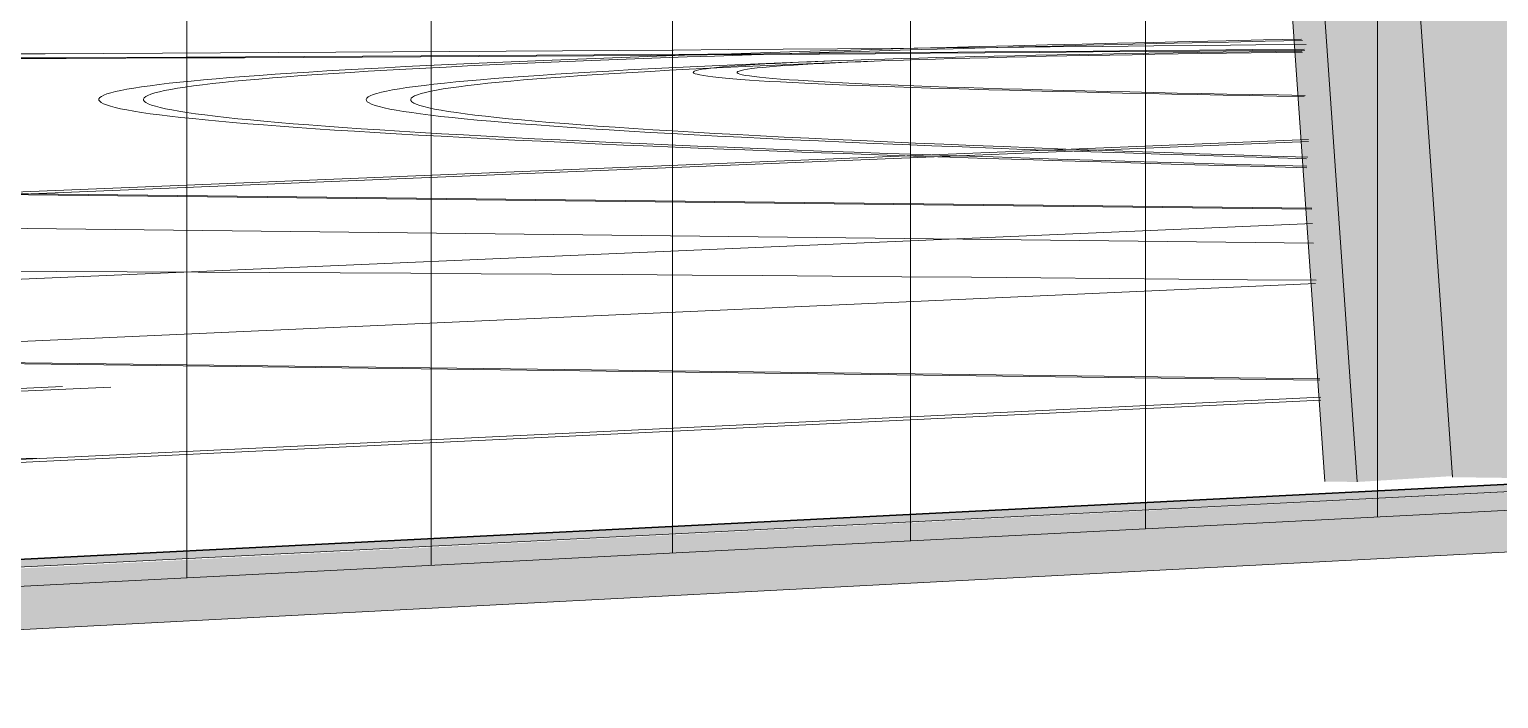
# Model space of a CAD drawing. Header units: inches. Extents: x 31213 to 31218, y -65 to 66.
# Drawn here: x 31217.62205 to 31217.64508, y 65.96804 to 65.97853 of the extents above; entities that cross this region are included whole.
import ezdxf

# ---------------------------------------------------------------- set-up
doc = ezdxf.new("R2010")
doc.units = ezdxf.units.IN
doc.header["$MEASUREMENT"] = 0
doc.linetypes.add('Dash 1_16_', pattern=[0.125, 0.0625, -0.0625])
for name, color, linetype, lineweight in [('A-FLOR-CLRS', 90, 'Dash 1_16_', 9), ('A-FLOR-OTLN', 90, 'Continuous', 9), ('A-GLAZ-CURT', 52, 'Continuous', 9), ('A-GLAZ-CWMG', 51, 'Continuous', 9), ('A-WALL-PATT', 111, 'Continuous', 13), ('S-COLS', 52, 'Continuous', 9)]:
    doc.layers.add(name, color=color, linetype=linetype, lineweight=lineweight)

# ---------------------------------------------------------------- blocks, each defined once
blk = doc.blocks.new('FP_101-Looking South West')
at = {"layer": 'A-WALL-PATT', "lineweight": 9}
for p, q in [((-31660.215823, 65.969937), (-31660.215823, 66.150188)), ((-31660.211992, 65.970133), (-31660.211992, 66.149209)), ((-31660.208211, 65.970326), (-31660.208211, 66.148249)), ((-31660.204479, 65.970517), (-31660.204479, 66.147288)), ((-31660.200794, 65.970706), (-31660.200794, 66.146347)), ((-31660.197156, 65.970892), (-31660.197156, 66.145417))]:
    blk.add_line(p, q, dxfattribs=at)

msp = doc.modelspace()

# ---------------------------------------------------------------- hatches: boundary and pattern name
at = {"layer": 'A-GLAZ-CWMG', "lineweight": 5}
for points in [[(31217.601119, 65.969051), (31217.654951, 65.971778), (31217.654951, 65.971888), (31217.601119, 65.969172)], [(31217.601119, 65.968125), (31217.601259, 65.968133), (31217.601286, 65.968751), (31217.654832, 65.971491), (31217.654832, 65.971771), (31217.601119, 65.96902)], [(31217.601285, 65.968043), (31217.655675, 65.970889), (31217.655675, 65.971531), (31217.601285, 65.968748)]]:
    msp.add_hatch(color=256, dxfattribs=at).paths.add_polyline_path(points, flags=0)
at = {"layer": 'S-COLS', "lineweight": 5}
h = msp.add_hatch(color=256, dxfattribs=at)
h.paths.add_polyline_path([(31217.646791, 65.971482), (31217.650002, 65.971645), (31217.64997, 65.990955), (31217.643006, 65.990842), (31217.644358, 65.971514)], flags=0)
h.paths.add_polyline_path([(31217.642822, 65.993465), (31217.650002, 65.993548), (31217.64997, 66.012263), (31217.641494, 66.012449), (31217.642751, 65.99448)], flags=0)
h.paths.add_polyline_path([(31217.650002, 66.01499), (31217.64997, 66.033571), (31217.639974, 66.034172), (31217.6413, 66.015224), (31217.64997, 66.014991)], flags=0)
h.paths.add_polyline_path([(31217.650002, 66.036432), (31217.64997, 66.054879), (31217.638446, 66.056012), (31217.639769, 66.0371), (31217.64997, 66.036434)], flags=0)
h.paths.add_polyline_path([(31217.650002, 66.057874), (31217.64997, 66.076187), (31217.63691, 66.07797), (31217.63823, 66.059095), (31217.64997, 66.057878)], flags=0)
h.paths.add_polyline_path([(31217.650002, 66.079316), (31217.64997, 66.097495), (31217.635365, 66.100046), (31217.636683, 66.081209), (31217.64997, 66.079321)], flags=0)
h.paths.add_polyline_path([(31217.650002, 66.100758), (31217.650002, 66.118797), (31217.636042, 66.121768), (31217.634743, 66.120375), (31217.635042, 66.120312), (31217.63434, 66.119644), (31217.633998, 66.119577), (31217.635127, 66.103443), (31217.64997, 66.100764)], flags=0)
h.paths.add_polyline_path([(31217.650002, 66.1222), (31217.650002, 66.136732), (31217.638745, 66.124665), (31217.645598, 66.123164)], flags=0)
h = msp.add_hatch(color=256, dxfattribs=at)
h.paths.add_polyline_path([(31217.642862, 65.971439), (31217.641508, 65.990818), (31217.641002, 65.99081), (31217.642355, 65.971446)], flags=0)
h.paths.add_polyline_path([(31217.640818, 65.993442), (31217.641324, 65.993448), (31217.639993, 66.012482), (31217.639486, 66.012493), (31217.640745, 65.99448)], flags=0)
h.paths.add_polyline_path([(31217.639798, 66.015264), (31217.63847, 66.034262), (31217.637962, 66.034292), (31217.639291, 66.015278)], flags=0)
h.paths.add_polyline_path([(31217.638265, 66.037198), (31217.636939, 66.056159), (31217.63643, 66.056209), (31217.637757, 66.037231)], flags=0)
h.paths.add_polyline_path([(31217.636723, 66.05925), (31217.6354, 66.078174), (31217.63489, 66.078244), (31217.636214, 66.059303)], flags=0)
h.paths.add_polyline_path([(31217.635172, 66.081422), (31217.633852, 66.100309), (31217.633341, 66.100398), (31217.634662, 66.081495)], flags=0)
h.paths.add_polyline_path([(31217.633614, 66.103715), (31217.632483, 66.11989), (31217.632013, 66.119387), (31217.633103, 66.103807)], flags=0)
h = msp.add_hatch(color=256, dxfattribs=at)
h.paths.add_polyline_path([(31217.642862, 65.971439), (31217.644357, 65.971531), (31217.643006, 65.990842), (31217.641508, 65.990818), (31217.642856, 65.97153)], flags=0)
h.paths.add_polyline_path([(31217.641324, 65.993448), (31217.642822, 65.993465), (31217.641494, 66.012449), (31217.639993, 66.012482), (31217.641251, 65.99448)], flags=0)
h.paths.add_polyline_path([(31217.6413, 66.015224), (31217.639974, 66.034172), (31217.63847, 66.034262), (31217.639798, 66.015264), (31217.641225, 66.015226)], flags=0)
h.paths.add_polyline_path([(31217.639769, 66.0371), (31217.638446, 66.056012), (31217.636939, 66.056159), (31217.638265, 66.037198)], flags=0)
h.paths.add_polyline_path([(31217.63823, 66.059095), (31217.63691, 66.07797), (31217.6354, 66.078174), (31217.636723, 66.05925), (31217.636851, 66.059237)], flags=0)
h.paths.add_polyline_path([(31217.636683, 66.081209), (31217.635365, 66.100046), (31217.633852, 66.100309), (31217.635172, 66.081422)], flags=0)
h.paths.add_polyline_path([(31217.635127, 66.103443), (31217.633998, 66.119577), (31217.632483, 66.11989), (31217.633614, 66.103715), (31217.633997, 66.103646)], flags=0)

# ---------------------------------------------------------------- linework, layer by layer
at = {"layer": 'A-FLOR-CLRS', "linetype": 'Continuous'}
for p, q in [((31217.601202, 65.973727), (31217.642162, 65.975488)), ((31217.601186, 65.972717), (31217.642207, 65.974549))]:
    msp.add_line(p, q, dxfattribs=at)
at = {"layer": 'A-FLOR-OTLN'}
for p, q in [((31217.601224, 65.975108), (31217.642101, 65.976774)), ((31217.601225, 65.975144), (31217.642099, 65.976807)), ((31217.642151, 65.97573), (31217.601242, 65.97619)), ((31217.642151, 65.975713), (31217.601242, 65.976173)), ((31217.642177, 65.97518), (31217.601233, 65.97565)), ((31217.601199, 65.973549), (31217.642279, 65.973036)), ((31217.6012, 65.973568), (31217.642278, 65.973056)), ((31217.642292, 65.972767), (31217.601155, 65.970801)), ((31217.60964, 65.972343), (31217.622569, 65.972936)), ((31217.610412, 65.972333), (31217.623329, 65.972927)), ((31217.642294, 65.97272), (31217.601154, 65.970751)), ((31217.601176, 65.972082), (31217.622166, 65.971805))]:
    msp.add_line(p, q, dxfattribs=at)
for points in [[(31217.621375, 65.978149, 0), (31217.622299, 65.978152, 0), (31217.623219, 65.978157, 0), (31217.624134, 65.978161, 0), (31217.625045, 65.978166, 0), (31217.625951, 65.97817, 0), (31217.626852, 65.978175, 0), (31217.627748, 65.978181, 0), (31217.628639, 65.978186, 0), (31217.629525, 65.978192, 0), (31217.630405, 65.978197, 0), (31217.631279, 65.978203, 0), (31217.632147, 65.97821, 0), (31217.63301, 65.978216, 0), (31217.633866, 65.978223, 0), (31217.634716, 65.978229, 0), (31217.63556, 65.978236, 0), (31217.636397, 65.978244, 0), (31217.637228, 65.978251, 0), (31217.638051, 65.978258, 0), (31217.638868, 65.978266, 0), (31217.639677, 65.978274, 0), (31217.64048, 65.978282, 0), (31217.641275, 65.978291, 0), (31217.642062, 65.978299, 0)], [(31217.63092, 65.978078, 0), (31217.631328, 65.978093, 0), (31217.631745, 65.978108, 0), (31217.632171, 65.978123, 0), (31217.632607, 65.978138, 0), (31217.633053, 65.978152, 0), (31217.633508, 65.978167, 0), (31217.633972, 65.978181, 0), (31217.634445, 65.978195, 0), (31217.634927, 65.978209, 0), (31217.635418, 65.978223, 0), (31217.635918, 65.978237, 0), (31217.636427, 65.978251, 0), (31217.636945, 65.978264, 0), (31217.637472, 65.978278, 0), (31217.638007, 65.978291, 0), (31217.638551, 65.978304, 0), (31217.639103, 65.978317, 0), (31217.639664, 65.978329, 0), (31217.640233, 65.978342, 0), (31217.64081, 65.978355, 0), (31217.641395, 65.978367, 0), (31217.641989, 65.978379, 0)], [(31217.631539, 65.978072, 0), (31217.631945, 65.978087, 0), (31217.632361, 65.978102, 0), (31217.632787, 65.978116, 0), (31217.633223, 65.978131, 0), (31217.633667, 65.978146, 0), (31217.634121, 65.97816, 0), (31217.634585, 65.978175, 0), (31217.635058, 65.978189, 0), (31217.635539, 65.978203, 0), (31217.63603, 65.978217, 0), (31217.63653, 65.97823, 0), (31217.637039, 65.978244, 0), (31217.637557, 65.978258, 0), (31217.638083, 65.978271, 0), (31217.638618, 65.978284, 0), (31217.639162, 65.978297, 0), (31217.639714, 65.97831, 0), (31217.640275, 65.978323, 0), (31217.640844, 65.978335, 0), (31217.641421, 65.978348, 0), (31217.642007, 65.97836, 0)], [(31217.621684, 65.978073, 0), (31217.622625, 65.978076, 0), (31217.623562, 65.97808, 0), (31217.624494, 65.978085, 0), (31217.625422, 65.978089, 0), (31217.626346, 65.978094, 0), (31217.627265, 65.978099, 0), (31217.62818, 65.978104, 0), (31217.629089, 65.978109, 0), (31217.629994, 65.978114, 0), (31217.630893, 65.97812, 0), (31217.631786, 65.978126, 0), (31217.632675, 65.978132, 0), (31217.633557, 65.978138, 0), (31217.634434, 65.978144, 0), (31217.635305, 65.978151, 0), (31217.63617, 65.978158, 0), (31217.637028, 65.978165, 0), (31217.637881, 65.978172, 0), (31217.638726, 65.978179, 0), (31217.639566, 65.978187, 0), (31217.640398, 65.978194, 0), (31217.641224, 65.978202, 0), (31217.642042, 65.97821, 0)], [(31217.621697, 65.978086, 0), (31217.622638, 65.978089, 0), (31217.623575, 65.978093, 0), (31217.624507, 65.978098, 0), (31217.625436, 65.978102, 0), (31217.626359, 65.978107, 0), (31217.627278, 65.978112, 0), (31217.628192, 65.978117, 0), (31217.629101, 65.978122, 0), (31217.630004, 65.978128, 0), (31217.630903, 65.978133, 0), (31217.631796, 65.978139, 0), (31217.632683, 65.978145, 0), (31217.633564, 65.978152, 0), (31217.63444, 65.978158, 0), (31217.63531, 65.978165, 0), (31217.636173, 65.978172, 0), (31217.63703, 65.978179, 0), (31217.637881, 65.978186, 0), (31217.638725, 65.978193, 0), (31217.639562, 65.978201, 0), (31217.640393, 65.978209, 0), (31217.641216, 65.978217, 0), (31217.642033, 65.978225, 0)], [(31217.63092, 65.978078, 0), (31217.630512, 65.978062, 0), (31217.630113, 65.978046, 0), (31217.629726, 65.97803, 0), (31217.629348, 65.978014, 0), (31217.628981, 65.977998, 0), (31217.628624, 65.977982, 0), (31217.628278, 65.977965, 0), (31217.627943, 65.977949, 0), (31217.627619, 65.977932, 0), (31217.627305, 65.977915, 0), (31217.627002, 65.977899, 0), (31217.626711, 65.977882, 0), (31217.62643, 65.977864, 0), (31217.62616, 65.977847, 0), (31217.625902, 65.97783, 0), (31217.625654, 65.977812, 0), (31217.625418, 65.977795, 0), (31217.625193, 65.977777, 0), (31217.62498, 65.97776, 0), (31217.624778, 65.977742, 0), (31217.624588, 65.977724, 0), (31217.624409, 65.977706, 0), (31217.624241, 65.977688, 0), (31217.624085, 65.977669, 0), (31217.623941, 65.977651, 0), (31217.623809, 65.977633, 0), (31217.623688, 65.977614, 0), (31217.62358, 65.977596, 0), (31217.623483, 65.977577, 0), (31217.623398, 65.977558, 0), (31217.623325, 65.97754, 0), (31217.623264, 65.977521, 0), (31217.623215, 65.977502, 0), (31217.623178, 65.977483, 0), (31217.623153, 65.977464, 0), (31217.62314, 65.977445, 0), (31217.62314, 65.977426, 0), (31217.623152, 65.977407, 0), (31217.623175, 65.977387, 0), (31217.623212, 65.977368, 0), (31217.62326, 65.977349, 0), (31217.623321, 65.977329, 0), (31217.623394, 65.97731, 0), (31217.623479, 65.97729, 0), (31217.623577, 65.977271, 0), (31217.623687, 65.977251, 0), (31217.62381, 65.977232, 0), (31217.623945, 65.977212, 0), (31217.624092, 65.977193, 0), (31217.624252, 65.977173, 0), (31217.624425, 65.977153, 0), (31217.62461, 65.977134, 0), (31217.624807, 65.977114, 0), (31217.625017, 65.977094, 0), (31217.625239, 65.977074, 0), (31217.625474, 65.977055, 0), (31217.625721, 65.977035, 0), (31217.625981, 65.977015, 0), (31217.626253, 65.976995, 0), (31217.626537, 65.976976, 0), (31217.626834, 65.976956, 0), (31217.627144, 65.976936, 0), (31217.627466, 65.976916, 0), (31217.6278, 65.976897, 0), (31217.628147, 65.976877, 0), (31217.628506, 65.976857, 0), (31217.628877, 65.976838, 0), (31217.629261, 65.976818, 0), (31217.629657, 65.976799, 0), (31217.630066, 65.976779, 0), (31217.630486, 65.97676, 0), (31217.630919, 65.97674, 0), (31217.631364, 65.976721, 0), (31217.631821, 65.976701, 0), (31217.63229, 65.976682, 0), (31217.632772, 65.976663, 0), (31217.633265, 65.976643, 0), (31217.63377, 65.976624, 0), (31217.634287, 65.976605, 0), (31217.634817, 65.976586, 0), (31217.635357, 65.976567, 0), (31217.63591, 65.976548, 0), (31217.636475, 65.976529, 0), (31217.637051, 65.976511, 0), (31217.637638, 65.976492, 0), (31217.638237, 65.976473, 0), (31217.638848, 65.976455, 0), (31217.63947, 65.976437, 0), (31217.640104, 65.976418, 0), (31217.640748, 65.9764, 0), (31217.641404, 65.976382, 0), (31217.642071, 65.976364, 0)], [(31217.631539, 65.978072, 0), (31217.631133, 65.978056, 0), (31217.630738, 65.97804, 0), (31217.630353, 65.978024, 0), (31217.629978, 65.978008, 0), (31217.629614, 65.977992, 0), (31217.62926, 65.977976, 0), (31217.628917, 65.97796, 0), (31217.628584, 65.977943, 0), (31217.628263, 65.977927, 0), (31217.627952, 65.97791, 0), (31217.627651, 65.977893, 0), (31217.627362, 65.977876, 0), (31217.627084, 65.977859, 0), (31217.626817, 65.977842, 0), (31217.626561, 65.977825, 0), (31217.626316, 65.977808, 0), (31217.626082, 65.97779, 0), (31217.625859, 65.977773, 0), (31217.625648, 65.977755, 0), (31217.625448, 65.977737, 0), (31217.62526, 65.97772, 0), (31217.625083, 65.977702, 0), (31217.624918, 65.977684, 0), (31217.624764, 65.977666, 0), (31217.624622, 65.977647, 0), (31217.624491, 65.977629, 0), (31217.624372, 65.977611, 0), (31217.624265, 65.977592, 0), (31217.62417, 65.977574, 0), (31217.624087, 65.977555, 0), (31217.624015, 65.977537, 0), (31217.623956, 65.977518, 0), (31217.623908, 65.977499, 0), (31217.623873, 65.97748, 0), (31217.623849, 65.977461, 0), (31217.623838, 65.977442, 0), (31217.623839, 65.977423, 0), (31217.623852, 65.977404, 0), (31217.623877, 65.977385, 0), (31217.623914, 65.977366, 0), (31217.623963, 65.977347, 0), (31217.624025, 65.977328, 0), (31217.624099, 65.977308, 0), (31217.624185, 65.977289, 0), (31217.624284, 65.97727, 0), (31217.624395, 65.97725, 0), (31217.624518, 65.977231, 0), (31217.624654, 65.977211, 0), (31217.624802, 65.977192, 0), (31217.624962, 65.977172, 0), (31217.625135, 65.977153, 0), (31217.62532, 65.977133, 0), (31217.625517, 65.977113, 0), (31217.625727, 65.977094, 0), (31217.62595, 65.977074, 0), (31217.626184, 65.977055, 0), (31217.626432, 65.977035, 0), (31217.626691, 65.977015, 0), (31217.626963, 65.976996, 0), (31217.627248, 65.976976, 0), (31217.627544, 65.976957, 0), (31217.627854, 65.976937, 0), (31217.628175, 65.976917, 0), (31217.628509, 65.976898, 0), (31217.628855, 65.976878, 0), (31217.629213, 65.976859, 0), (31217.629584, 65.976839, 0), (31217.629967, 65.97682, 0), (31217.630362, 65.9768, 0), (31217.63077, 65.976781, 0), (31217.631189, 65.976762, 0), (31217.631621, 65.976742, 0), (31217.632065, 65.976723, 0), (31217.632521, 65.976704, 0), (31217.632989, 65.976685, 0), (31217.633468, 65.976666, 0), (31217.63396, 65.976646, 0), (31217.634464, 65.976627, 0), (31217.63498, 65.976608, 0), (31217.635507, 65.97659, 0), (31217.636046, 65.976571, 0), (31217.636597, 65.976552, 0), (31217.637159, 65.976533, 0), (31217.637733, 65.976515, 0), (31217.638319, 65.976496, 0), (31217.638916, 65.976478, 0), (31217.639524, 65.976459, 0), (31217.640144, 65.976441, 0), (31217.640775, 65.976423, 0), (31217.641417, 65.976405, 0), (31217.642071, 65.976387, 0)], [(31217.642034, 65.977481, 0), (31217.641602, 65.977489, 0), (31217.641178, 65.977496, 0), (31217.640762, 65.977504, 0), (31217.640354, 65.977512, 0), (31217.639955, 65.977519, 0), (31217.639564, 65.977527, 0), (31217.639182, 65.977536, 0), (31217.63881, 65.977544, 0), (31217.638446, 65.977552, 0), (31217.638092, 65.977561, 0), (31217.637747, 65.977569, 0), (31217.637413, 65.977578, 0), (31217.637088, 65.977587, 0), (31217.636773, 65.977596, 0), (31217.636468, 65.977605, 0), (31217.636174, 65.977614, 0), (31217.63589, 65.977623, 0), (31217.635617, 65.977633, 0), (31217.635354, 65.977642, 0), (31217.635102, 65.977652, 0), (31217.634862, 65.977661, 0), (31217.634632, 65.977671, 0), (31217.634413, 65.97768, 0), (31217.634206, 65.97769, 0), (31217.634009, 65.9777, 0), (31217.633825, 65.97771, 0), (31217.633651, 65.977719, 0), (31217.63349, 65.977729, 0), (31217.633339, 65.977739, 0), (31217.633201, 65.977749, 0), (31217.633074, 65.977759, 0), (31217.632959, 65.977769, 0), (31217.632856, 65.977779, 0), (31217.632764, 65.977789, 0), (31217.632685, 65.977799, 0), (31217.632617, 65.977809, 0), (31217.632561, 65.977819, 0), (31217.632517, 65.977829, 0), (31217.632485, 65.977839, 0), (31217.632465, 65.977849, 0), (31217.632457, 65.977859, 0), (31217.632461, 65.977869, 0), (31217.632476, 65.977878, 0), (31217.632504, 65.977888, 0), (31217.632543, 65.977898, 0), (31217.632594, 65.977908, 0), (31217.632657, 65.977917, 0), (31217.632731, 65.977927, 0), (31217.632818, 65.977936, 0), (31217.632915, 65.977946, 0), (31217.633025, 65.977955, 0), (31217.633145, 65.977964, 0), (31217.633278, 65.977974, 0), (31217.633421, 65.977983, 0), (31217.633576, 65.977992, 0), (31217.633742, 65.978001, 0), (31217.633919, 65.978009, 0), (31217.634106, 65.978018, 0), (31217.634305, 65.978027, 0), (31217.634515, 65.978035, 0), (31217.634735, 65.978044, 0), (31217.634966, 65.978052, 0), (31217.635207, 65.97806, 0), (31217.635458, 65.978068, 0), (31217.63572, 65.978076, 0), (31217.635991, 65.978084, 0), (31217.636273, 65.978091, 0), (31217.636564, 65.978099, 0), (31217.636865, 65.978106, 0), (31217.637175, 65.978114, 0), (31217.637495, 65.978121, 0), (31217.637824, 65.978128, 0), (31217.638161, 65.978134, 0), (31217.638508, 65.978141, 0), (31217.638863, 65.978147, 0), (31217.639227, 65.978154, 0), (31217.639599, 65.97816, 0), (31217.639979, 65.978166, 0), (31217.640367, 65.978171, 0), (31217.640763, 65.978177, 0), (31217.641167, 65.978182, 0), (31217.641577, 65.978188, 0), (31217.641996, 65.978193, 0)], [(31217.642046, 65.977498, 0), (31217.641629, 65.977505, 0), (31217.641219, 65.977513, 0), (31217.640818, 65.97752, 0), (31217.640425, 65.977528, 0), (31217.640041, 65.977536, 0), (31217.639665, 65.977544, 0), (31217.639299, 65.977552, 0), (31217.638942, 65.97756, 0), (31217.638594, 65.977569, 0), (31217.638256, 65.977577, 0), (31217.637927, 65.977586, 0), (31217.637609, 65.977594, 0), (31217.6373, 65.977603, 0), (31217.637001, 65.977612, 0), (31217.636713, 65.977621, 0), (31217.636436, 65.97763, 0), (31217.636168, 65.97764, 0), (31217.635912, 65.977649, 0), (31217.635666, 65.977658, 0), (31217.635431, 65.977667, 0), (31217.635208, 65.977677, 0), (31217.634995, 65.977686, 0), (31217.634793, 65.977696, 0), (31217.634603, 65.977706, 0), (31217.634424, 65.977715, 0), (31217.634257, 65.977725, 0), (31217.634101, 65.977735, 0), (31217.633957, 65.977744, 0), (31217.633824, 65.977754, 0), (31217.633703, 65.977764, 0), (31217.633594, 65.977774, 0), (31217.633496, 65.977784, 0), (31217.633411, 65.977794, 0), (31217.633337, 65.977803, 0), (31217.633275, 65.977813, 0), (31217.633225, 65.977823, 0), (31217.633187, 65.977833, 0), (31217.63316, 65.977843, 0), (31217.633146, 65.977852, 0), (31217.633143, 65.977862, 0), (31217.633152, 65.977872, 0), (31217.633173, 65.977881, 0), (31217.633206, 65.977891, 0), (31217.633251, 65.977901, 0), (31217.633307, 65.97791, 0), (31217.633375, 65.977919, 0), (31217.633455, 65.977929, 0), (31217.633546, 65.977938, 0), (31217.633649, 65.977947, 0), (31217.633763, 65.977957, 0), (31217.633889, 65.977966, 0), (31217.634025, 65.977975, 0), (31217.634174, 65.977984, 0), (31217.634333, 65.977992, 0), (31217.634504, 65.978001, 0), (31217.634685, 65.97801, 0), (31217.634877, 65.978018, 0), (31217.63508, 65.978027, 0), (31217.635294, 65.978035, 0), (31217.635518, 65.978043, 0), (31217.635753, 65.978051, 0), (31217.635998, 65.978059, 0), (31217.636253, 65.978067, 0), (31217.636518, 65.978075, 0), (31217.636793, 65.978082, 0), (31217.637078, 65.97809, 0), (31217.637373, 65.978097, 0), (31217.637677, 65.978104, 0), (31217.63799, 65.978111, 0), (31217.638312, 65.978118, 0), (31217.638644, 65.978125, 0), (31217.638984, 65.978131, 0), (31217.639333, 65.978137, 0), (31217.63969, 65.978144, 0), (31217.640056, 65.97815, 0), (31217.64043, 65.978156, 0), (31217.640812, 65.978161, 0), (31217.641201, 65.978167, 0), (31217.641598, 65.978172, 0), (31217.642003, 65.978177, 0)], [(31217.634635, 65.97804, 0), (31217.634237, 65.978025, 0), (31217.633849, 65.978009, 0), (31217.633472, 65.977993, 0), (31217.633106, 65.977978, 0), (31217.63275, 65.977962, 0), (31217.632405, 65.977946, 0), (31217.632071, 65.977929, 0), (31217.631747, 65.977913, 0), (31217.631435, 65.977897, 0), (31217.631133, 65.97788, 0), (31217.630842, 65.977864, 0), (31217.630563, 65.977847, 0), (31217.630295, 65.97783, 0), (31217.630038, 65.977813, 0), (31217.629792, 65.977796, 0), (31217.629557, 65.977779, 0), (31217.629334, 65.977762, 0), (31217.629123, 65.977744, 0), (31217.628923, 65.977727, 0), (31217.628734, 65.977709, 0), (31217.628557, 65.977692, 0), (31217.628392, 65.977674, 0), (31217.628239, 65.977656, 0), (31217.628097, 65.977638, 0), (31217.627967, 65.97762, 0), (31217.627849, 65.977602, 0), (31217.627743, 65.977584, 0), (31217.627649, 65.977566, 0), (31217.627567, 65.977548, 0), (31217.627497, 65.977529, 0), (31217.627439, 65.977511, 0), (31217.627393, 65.977492, 0), (31217.62736, 65.977474, 0), (31217.627338, 65.977455, 0), (31217.627329, 65.977436, 0), (31217.627332, 65.977418, 0), (31217.627347, 65.977399, 0), (31217.627375, 65.97738, 0), (31217.627415, 65.977361, 0), (31217.627468, 65.977342, 0), (31217.627532, 65.977323, 0), (31217.62761, 65.977304, 0), (31217.627699, 65.977285, 0), (31217.627801, 65.977266, 0), (31217.627916, 65.977247, 0), (31217.628043, 65.977228, 0), (31217.628183, 65.977208, 0), (31217.628335, 65.977189, 0), (31217.628499, 65.97717, 0), (31217.628677, 65.977151, 0), (31217.628866, 65.977131, 0), (31217.629069, 65.977112, 0), (31217.629283, 65.977093, 0), (31217.629511, 65.977074, 0), (31217.62975, 65.977054, 0), (31217.630003, 65.977035, 0), (31217.630268, 65.977016, 0), (31217.630545, 65.976996, 0), (31217.630835, 65.976977, 0), (31217.631137, 65.976958, 0), (31217.631452, 65.976938, 0), (31217.63178, 65.976919, 0), (31217.632119, 65.9769, 0), (31217.632472, 65.976881, 0), (31217.632836, 65.976862, 0), (31217.633213, 65.976842, 0), (31217.633602, 65.976823, 0), (31217.634004, 65.976804, 0), (31217.634418, 65.976785, 0), (31217.634844, 65.976766, 0), (31217.635282, 65.976747, 0), (31217.635733, 65.976728, 0), (31217.636195, 65.976709, 0), (31217.63667, 65.976691, 0), (31217.637157, 65.976672, 0), (31217.637655, 65.976653, 0), (31217.638166, 65.976634, 0), (31217.638689, 65.976616, 0), (31217.639223, 65.976597, 0), (31217.639769, 65.976579, 0), (31217.640327, 65.976561, 0), (31217.640896, 65.976542, 0), (31217.641477, 65.976524, 0), (31217.64207, 65.976506, 0)], [(31217.635255, 65.978034, 0), (31217.634861, 65.978018, 0), (31217.634477, 65.978003, 0), (31217.634103, 65.977987, 0), (31217.63374, 65.977972, 0), (31217.633388, 65.977956, 0), (31217.633046, 65.97794, 0), (31217.632715, 65.977924, 0), (31217.632394, 65.977908, 0), (31217.632085, 65.977892, 0), (31217.631786, 65.977875, 0), (31217.631498, 65.977859, 0), (31217.631222, 65.977842, 0), (31217.630956, 65.977825, 0), (31217.630702, 65.977809, 0), (31217.630458, 65.977792, 0), (31217.630226, 65.977775, 0), (31217.630006, 65.977758, 0), (31217.629796, 65.97774, 0), (31217.629598, 65.977723, 0), (31217.629412, 65.977706, 0), (31217.629237, 65.977688, 0), (31217.629074, 65.977671, 0), (31217.628922, 65.977653, 0), (31217.628782, 65.977635, 0), (31217.628654, 65.977617, 0), (31217.628538, 65.977599, 0), (31217.628433, 65.977581, 0), (31217.62834, 65.977563, 0), (31217.62826, 65.977545, 0), (31217.628191, 65.977527, 0), (31217.628134, 65.977509, 0), (31217.628089, 65.97749, 0), (31217.628056, 65.977472, 0), (31217.628036, 65.977453, 0), (31217.628027, 65.977435, 0), (31217.628031, 65.977416, 0), (31217.628047, 65.977398, 0), (31217.628075, 65.977379, 0), (31217.628115, 65.97736, 0), (31217.628168, 65.977341, 0), (31217.628233, 65.977322, 0), (31217.62831, 65.977304, 0), (31217.6284, 65.977285, 0), (31217.628502, 65.977266, 0), (31217.628616, 65.977247, 0), (31217.628743, 65.977228, 0), (31217.628882, 65.977209, 0), (31217.629033, 65.97719, 0), (31217.629197, 65.977171, 0), (31217.629374, 65.977151, 0), (31217.629562, 65.977132, 0), (31217.629764, 65.977113, 0), (31217.629977, 65.977094, 0), (31217.630203, 65.977075, 0), (31217.630442, 65.977056, 0), (31217.630693, 65.977037, 0), (31217.630956, 65.977018, 0), (31217.631232, 65.976998, 0), (31217.63152, 65.976979, 0), (31217.631821, 65.97696, 0), (31217.632134, 65.976941, 0), (31217.632459, 65.976922, 0), (31217.632796, 65.976903, 0), (31217.633146, 65.976884, 0), (31217.633508, 65.976865, 0), (31217.633883, 65.976846, 0), (31217.63427, 65.976827, 0), (31217.634668, 65.976808, 0), (31217.635079, 65.976789, 0), (31217.635503, 65.97677, 0), (31217.635938, 65.976751, 0), (31217.636385, 65.976733, 0), (31217.636844, 65.976714, 0), (31217.637316, 65.976695, 0), (31217.637799, 65.976677, 0), (31217.638294, 65.976658, 0), (31217.638801, 65.97664, 0), (31217.639319, 65.976621, 0), (31217.63985, 65.976603, 0), (31217.640392, 65.976585, 0), (31217.640946, 65.976566, 0), (31217.641511, 65.976548, 0), (31217.642087, 65.97653, 0)], [(31217.621354, 65.974745, 0), (31217.622469, 65.97474, 0), (31217.623584, 65.974735, 0), (31217.624697, 65.974729, 0), (31217.625809, 65.974723, 0), (31217.626919, 65.974717, 0), (31217.628027, 65.97471, 0), (31217.629134, 65.974703, 0), (31217.630238, 65.974696, 0), (31217.631341, 65.974689, 0), (31217.632441, 65.974681, 0), (31217.633538, 65.974673, 0), (31217.634634, 65.974665, 0), (31217.635726, 65.974657, 0), (31217.636816, 65.974648, 0), (31217.637903, 65.974639, 0), (31217.638987, 65.97463, 0), (31217.640068, 65.97462, 0), (31217.641145, 65.97461, 0), (31217.642219, 65.9746, 0)]]:
    msp.add_polyline3d(points, dxfattribs=at)
at = {"layer": 'A-GLAZ-CWMG'}
for p, q in [((31217.654807, 65.97189), (31217.601119, 65.969182)), ((31217.654951, 65.971888), (31217.601119, 65.969172)), ((31217.654951, 65.971778), (31217.601119, 65.969051)), ((31217.655675, 65.971531), (31217.601285, 65.968748)), ((31217.655675, 65.970889), (31217.601285, 65.968043))]:
    msp.add_line(p, q, dxfattribs=at)
at = {"layer": 'S-COLS'}
for p, q in [((31217.642355, 65.971446), (31217.641002, 65.99081)), ((31217.641508, 65.990818), (31217.642862, 65.971439)), ((31217.644358, 65.971514), (31217.643006, 65.990842))]:
    msp.add_line(p, q, dxfattribs=at)

# ---------------------------------------------------------------- block references
at = {"layer": 'A-GLAZ-CURT'}
msp.add_blockref('FP_101-Looking South West', (62877.840339, 0), dxfattribs=at)

doc.saveas('drawing.dxf')
